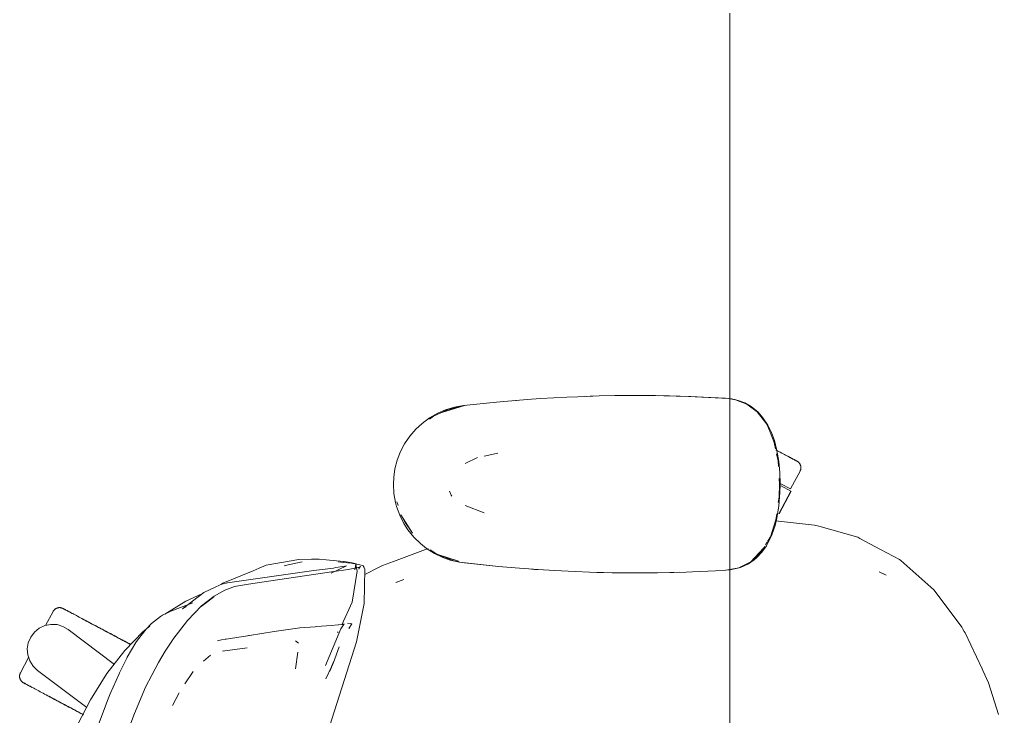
# Model space of a CAD drawing. Header units: millimetres. Extents: x 155927 to 326028, y -36033 to 97293.
# Drawn here: x 163580 to 164114, y 33345 to 33726 of the extents above; entities that cross this region are included whole.
import ezdxf

# ---------------------------------------------------------------- set-up
doc = ezdxf.new("R2010")
doc.units = ezdxf.units.MM
doc.header["$MEASUREMENT"] = 0
doc.layers.add('G-IMPT', color=8, linetype='CONTINUOUS', lineweight=9)
doc.layers.add('I-FURN', color=8, linetype='CONTINUOUS', lineweight=9)

msp = doc.modelspace()

# ---------------------------------------------------------------- linework, layer by layer
at = {"layer": 'G-IMPT'}
for p, q in [((163884.8, 33519.57), (163878.78, 33519.32)), ((163884.8, 33519.57), (163896.56, 33519.96)), ((163889.69, 33519.71), (163891.62, 33519.82)), ((163891.62, 33519.82), (163893.12, 33519.84)), ((163904.98, 33520.13), (163896.56, 33519.96)), ((163904.98, 33520.13), (163915.78, 33520.21)), ((163904.98, 33520.13), (163925.17, 33520.17)), ((163904.98, 33520.13), (163935, 33520.01)), ((163935, 33520.01), (163915.78, 33520.21)), ((163925.05, 33520.13), (163927.2, 33520.15)), ((163925.17, 33520.17), (163935, 33520.01)), ((163925.17, 33520.17), (163946.56, 33519.67)), ((163925.17, 33520.17), (163945.35, 33519.71)), ((163927.2, 33520.15), (163929.11, 33520.08)), ((163935, 33520.01), (163946.56, 33519.67)), ((163946.56, 33519.67), (163945.35, 33519.71)), ((163945.35, 33519.71), (163967.14, 33518.62)), ((163945.35, 33519.71), (163965.53, 33518.73)), ((163946.56, 33519.67), (163967.14, 33518.62)), ((163822.95, 33514.68), (163810.49, 33510.85)), ((163813.98, 33512.64), (163822.39, 33514.56)), ((163822.44, 33514.68), (163817.4, 33513.79)), ((163822.95, 33514.68), (163819.64, 33513.77)), ((163840.37, 33516.59), (163822.44, 33514.68)), ((163844.5, 33516.94), (163840.37, 33516.59)), ((163859.55, 33518.18), (163844.5, 33516.94)), ((163851.37, 33517.53), (163849.69, 33517.36)), ((163859.55, 33518.18), (163864.64, 33518.51)), ((163864.64, 33518.51), (163878.78, 33519.32)), ((163967.14, 33518.62), (163965.53, 33518.73)), ((163967.14, 33518.62), (163968.78, 33518.37)), ((163971, 33517.9), (163967.83, 33518.38)), ((163971.18, 33517.92), (163968.78, 33518.37)), ((163971, 33517.9), (163977.2, 33515.49)), ((163971.18, 33517.92), (163972.52, 33517.56)), ((163976.17, 33516.16), (163972.52, 33517.56)), ((163976.17, 33516.16), (163979.6, 33514.2)), ((163977.2, 33515.49), (163982.82, 33511.33)), ((163979.6, 33514.2), (163983.34, 33511.13)), ((163803.81, 33507.31), (163805.92, 33508.9)), ((163808.3, 33510.51), (163803.85, 33508)), ((163813.98, 33512.64), (163805.92, 33508.9)), ((163808.3, 33510.51), (163812.53, 33512.32)), ((163810.49, 33510.85), (163819.64, 33513.77)), ((163812.53, 33512.32), (163817.4, 33513.79)), ((163982.82, 33511.33), (163988.04, 33504.54)), ((163986.01, 33508.09), (163983.34, 33511.13)), ((163799.77, 33505), (163796.33, 33501.84)), ((163799.77, 33505), (163803.85, 33508)), ((163988.66, 33504.04), (163986.01, 33508.09)), ((163988.04, 33504.54), (163989.88, 33500.14)), ((163988.66, 33504.04), (163990.65, 33499.97)), ((163793.01, 33498), (163796.33, 33501.84)), ((163992.21, 33494.52), (163989.88, 33500.14)), ((163992.23, 33495.63), (163990.65, 33499.97)), ((163790.18, 33493.84), (163787.99, 33489.67)), ((163790.18, 33493.84), (163793.01, 33498)), ((163992.21, 33494.52), (163992.91, 33491.06)), ((163992.23, 33495.63), (163993.66, 33490.15)), ((163787.99, 33489.67), (163786.16, 33484.96)), ((163841.16, 33488.72), (163833.72, 33487.14)), ((163993.48, 33488.31), (163994.25, 33484.56)), ((163994.66, 33484.22), (163993.66, 33490.15)), ((163784.9, 33480.09), (163786.16, 33484.96)), ((163823.32, 33483.11), (163830.11, 33486.38)), ((163994.25, 33484.56), (163994.44, 33481.35)), ((163994.66, 33484.22), (163995.23, 33478.07)), ((163784.9, 33480.09), (163784.25, 33475.58)), ((163995.41, 33471.73), (163995.23, 33478.07)), ((163784.08, 33471.73), (163784.25, 33475.58)), ((163784.08, 33471.73), (163784.37, 33466.69)), ((163994.8, 33464.57), (163995.03, 33471.73)), ((163994.84, 33474.84), (163995.03, 33471.73)), ((163995.32, 33467.23), (163995.41, 33471.73)), ((163784.37, 33466.69), (163785.25, 33461.74)), ((163814.69, 33467.91), (163815.71, 33465.68)), ((163995.32, 33467.23), (163994.74, 33459.91)), ((163785.25, 33461.74), (163785.82, 33459.62)), ((163786.62, 33460.05), (163786, 33462.08)), ((163815.71, 33465.68), (163816, 33465.23)), ((163994.8, 33464.57), (163994.41, 33461.79)), ((163787.53, 33454.84), (163785.82, 33459.62)), ((163833.66, 33456.01), (163823.23, 33460.16)), ((163993.54, 33455.6), (163993.07, 33452.31)), ((163993.62, 33453.15), (163994.74, 33459.91)), ((163787.53, 33454.84), (163789.77, 33450.33)), ((163788.17, 33454.94), (163790.33, 33451.26)), ((163788.17, 33454.94), (163794.5, 33444.99)), ((163789.77, 33450.33), (163792.03, 33446.79)), ((163790.33, 33451.26), (163794.5, 33444.99)), ((163993.07, 33452.31), (163990.04, 33442.92)), ((163992.65, 33449.22), (163993.62, 33453.15)), ((163992.95, 33451.8), (164014.23, 33449.39)), ((163795.22, 33442.81), (163792.03, 33446.79)), ((163992.65, 33449.22), (163990.91, 33444.13)), ((164016.49, 33448.75), (164014.23, 33449.39)), ((164016.49, 33448.75), (164037.84, 33442.75)), ((163795.22, 33442.81), (163798.83, 33439.26)), ((163988.3, 33440), (163987.44, 33438.56)), ((163988.7, 33439.5), (163987.9, 33438.12)), ((163990.04, 33442.92), (163988.58, 33440.46)), ((163990.91, 33444.13), (163988.7, 33439.5)), ((164037.84, 33442.75), (164038.95, 33442.15)), ((164038.95, 33442.15), (164050.19, 33436.14)), ((163803.03, 33436.52), (163784.09, 33429.58)), ((163798.83, 33439.26), (163802.14, 33436.64)), ((163806.46, 33433.91), (163802.14, 33436.64)), ((163807.78, 33433.52), (163804.21, 33435.94)), ((163986.28, 33436.7), (163979.37, 33429.31)), ((163985.08, 33434.61), (163979.37, 33429.31)), ((163984.86, 33435.08), (163981.78, 33431.54)), ((163982.59, 33431.62), (163985.45, 33434.67)), ((163986.28, 33436.7), (163985, 33435.23)), ((163986.97, 33437.77), (163985.08, 33434.61)), ((163985.45, 33434.67), (163987.9, 33438.12)), ((164050.19, 33436.14), (164060.62, 33430.55)), ((163732.31, 33430.68), (163714.62, 33427.44)), ((163734.18, 33429.27), (163724.87, 33427.22)), ((163732.31, 33430.68), (163739.28, 33430.7)), ((163739.28, 33430.7), (163743.45, 33430.7)), ((163747.41, 33430.36), (163743.45, 33430.7)), ((163756.73, 33429.56), (163747.41, 33430.36)), ((163756.56, 33429.04), (163753.97, 33429.25)), ((163761.25, 33428.52), (163756.56, 33429.04)), ((163756.73, 33429.56), (163757.2, 33429.52)), ((163757.2, 33429.52), (163761.45, 33428.7)), ((163761.45, 33428.7), (163763.77, 33428.26)), ((163784.09, 33429.58), (163778.12, 33427.39)), ((163806.46, 33433.91), (163811.04, 33431.72)), ((163817.01, 33429.91), (163807.78, 33433.52)), ((163807.78, 33433.52), (163810.49, 33432.61)), ((163807.78, 33433.52), (163819.64, 33429.7)), ((163810.49, 33432.61), (163819.64, 33429.7)), ((163811.04, 33431.72), (163815.18, 33430.27)), ((163820.14, 33429.12), (163815.18, 33430.27)), ((163820.06, 33429.33), (163817.01, 33429.91)), ((163820.14, 33429.12), (163843.09, 33426.66)), ((163820.14, 33429.12), (163822.95, 33428.78)), ((163820.14, 33429.12), (163841.57, 33426.76)), ((163843.09, 33426.66), (163822.95, 33428.78)), ((163977.14, 33428.21), (163979.37, 33429.31)), ((163978.04, 33428.29), (163981.26, 33430.49)), ((163979.37, 33429.31), (163981.78, 33431.54)), ((163982.59, 33431.62), (163981.26, 33430.49)), ((164061.29, 33429.97), (164060.62, 33430.55)), ((164076.08, 33416.95), (164061.29, 33429.97)), ((163690.94, 33417.66), (163707.39, 33424.45)), ((163740.59, 33424.49), (163693.37, 33417.82)), ((163707.39, 33424.45), (163710.76, 33425.84)), ((163714.62, 33427.44), (163710.76, 33425.84)), ((163751.56, 33424.1), (163720.68, 33419.55)), ((163724.87, 33427.22), (163724.3, 33427.07)), ((163740.59, 33424.49), (163751.25, 33425.93)), ((163758.44, 33427.12), (163750.03, 33423.13)), ((163752.55, 33426.15), (163751.25, 33425.93)), ((163759.41, 33425.21), (163751.56, 33424.1)), ((163752.55, 33426.15), (163757.57, 33426.98)), ((163758.44, 33427.12), (163757.57, 33426.98)), ((163765.68, 33426.32), (163759.41, 33425.21)), ((163761.86, 33428.45), (163761.25, 33428.52)), ((163761.51, 33407.22), (163764.22, 33424.27)), ((163761.86, 33428.45), (163765.14, 33427.91)), ((163763.05, 33424.98), (163763.77, 33428.26)), ((163763.05, 33424.98), (163763.54, 33427.85)), ((163763.54, 33427.85), (163764.22, 33424.27)), ((163765.06, 33426.15), (163766.15, 33426.71)), ((163765.06, 33426.15), (163765.68, 33426.32)), ((163767, 33427.36), (163765.14, 33427.91)), ((163765.25, 33425.28), (163765.33, 33425.78)), ((163765.65, 33426.32), (163765.33, 33425.78)), ((163765.65, 33426.32), (163766.15, 33426.71)), ((163767, 33427.36), (163767.54, 33427.04)), ((163767.54, 33427.04), (163767.92, 33426.54)), ((163768.52, 33425.51), (163767.92, 33426.54)), ((163768.04, 33425.92), (163767.92, 33426.54)), ((163767.92, 33426.54), (163767.94, 33426.47)), ((163768.04, 33425.92), (163767.94, 33426.47)), ((163768.14, 33406.52), (163768.52, 33425.51)), ((163768.46, 33422.32), (163776.36, 33426.46)), ((163776.36, 33426.46), (163778.12, 33427.39)), ((163841.57, 33426.76), (163852.97, 33425.78)), ((163863.26, 33425.05), (163852.97, 33425.78)), ((163861.22, 33425.19), (163859.8, 33425.32)), ((163861.22, 33425.19), (163863.12, 33425.1)), ((163863.26, 33425.05), (163872.13, 33424.49)), ((163883.44, 33423.95), (163872.13, 33424.49)), ((163883.44, 33423.95), (163891.31, 33423.65)), ((163903.62, 33423.36), (163891.31, 33423.65)), ((163895.19, 33423.57), (163896.84, 33423.5)), ((163896.84, 33423.5), (163898.92, 33423.5)), ((163903.62, 33423.36), (163909.09, 33423.29)), ((163923.81, 33423.28), (163909.09, 33423.29)), ((163928.32, 33423.33), (163923.81, 33423.28)), ((163928.32, 33423.33), (163943.99, 33423.71)), ((163935.04, 33423.51), (163937.26, 33423.51)), ((163940.59, 33423.65), (163937.26, 33423.51)), ((163943.99, 33423.71), (163947.53, 33423.83)), ((163960.09, 33424.45), (163947.53, 33423.83)), ((163960.09, 33424.45), (163965.76, 33424.73)), ((163967.83, 33425.16), (163965.53, 33424.73)), ((163965.76, 33424.73), (163967.83, 33424.99)), ((163972.88, 33426.1), (163967.83, 33425.16)), ((163967.83, 33424.99), (163969.76, 33425.23)), ((163969.76, 33425.23), (163973.72, 33426.3)), ((163977.14, 33428.21), (163972.88, 33426.1)), ((163978.04, 33428.29), (163973.72, 33426.3)), ((164051.03, 33423.12), (164049.43, 33423.9)), ((164053.32, 33421.94), (164049.43, 33423.9)), ((163720.68, 33419.55), (163704.91, 33417.15)), ((163785.4, 33417.98), (163789.86, 33419.62)), ((163785.4, 33417.98), (163785.98, 33418.24)), ((163789.86, 33419.62), (163785.98, 33418.24)), ((164053.32, 33421.94), (164051.03, 33423.12)), ((163668.79, 33403.62), (163680.5, 33412.56)), ((163687.02, 33415.6), (163680.5, 33412.56)), ((163686.2, 33410.6), (163692.03, 33413.89)), ((163687.02, 33415.6), (163690.38, 33417.17)), ((163689.77, 33416.89), (163690.94, 33417.66)), ((163693.37, 33417.82), (163690.38, 33417.17)), ((163692.03, 33413.89), (163692.45, 33414.1)), ((163697.24, 33415.85), (163692.45, 33414.1)), ((163697.24, 33415.85), (163704.91, 33417.15)), ((164076.08, 33416.95), (164079.34, 33414.08)), ((164080.06, 33413.11), (164079.34, 33414.08)), ((164094.63, 33393.62), (164080.06, 33413.11)), ((163670.68, 33407.91), (163659.23, 33400.79)), ((163679.31, 33411.89), (163670.68, 33407.91)), ((163679.02, 33404.88), (163685.97, 33410.27)), ((163679.02, 33404.88), (163682.59, 33407.68)), ((163686.2, 33410.6), (163679.23, 33405.18)), ((163685.97, 33410.27), (163682.59, 33407.68)), ((163761.51, 33407.22), (163755.9, 33394.87)), ((163660.31, 33401.27), (163662.54, 33402.35)), ((163674.45, 33406.85), (163662.54, 33402.35)), ((163668.79, 33403.62), (163670.82, 33404.78)), ((163671.5, 33397.28), (163679.23, 33405.18)), ((163768.14, 33406.52), (163763.94, 33385.57)), ((163656.74, 33399.48), (163651.88, 33395.62)), ((163656.74, 33399.48), (163657.88, 33400.1)), ((163657.88, 33400.1), (163660.31, 33401.27)), ((163671.5, 33397.28), (163663.47, 33386.84)), ((163648.98, 33392.6), (163644.27, 33386.47)), ((163647.31, 33391.18), (163650.98, 33394.18)), ((163651.88, 33395.62), (163648.98, 33392.6)), ((163718.85, 33391.21), (163705.5, 33389.09)), ((163718.85, 33391.21), (163732.92, 33393.24)), ((163733, 33393.25), (163732.92, 33393.24)), ((163733, 33393.25), (163741.25, 33393.87)), ((163741.25, 33393.87), (163742.23, 33393.94)), ((163742.23, 33393.94), (163750.09, 33394.5)), ((163755.4, 33392.72), (163746.97, 33372.74)), ((163750.09, 33394.5), (163753.97, 33394.8)), ((163754.05, 33394.8), (163753.97, 33394.8)), ((163754.05, 33394.8), (163756.43, 33395.1)), ((163757.16, 33395.39), (163755.4, 33392.72)), ((163756.44, 33395.1), (163756.43, 33395.1)), ((163756.44, 33395.1), (163757.16, 33395.39)), ((163759.08, 33395.86), (163760.43, 33395.69)), ((163759.78, 33392.93), (163761.3, 33395.42)), ((163761.37, 33395.4), (163759.78, 33392.93)), ((163761.3, 33395.42), (163759.82, 33392.95)), ((163760.43, 33395.69), (163761.3, 33395.42)), ((163761.37, 33395.4), (163761.3, 33395.42)), ((164094.63, 33393.62), (164095.09, 33392.84)), ((164095.09, 33392.84), (164096.03, 33391.27)), ((164096.45, 33390.56), (164096.03, 33391.27)), ((163647.31, 33391.18), (163637.35, 33380.88)), ((163644.27, 33386.47), (163643.4, 33385.18)), ((163659.42, 33380.49), (163663.31, 33386.59)), ((163663.31, 33386.59), (163663.47, 33386.84)), ((163688.04, 33386.16), (163690.2, 33386.62)), ((163690.2, 33386.62), (163692.19, 33387.04)), ((163692.65, 33387.11), (163692.19, 33387.04)), ((163704.38, 33388.92), (163692.65, 33387.11)), ((163704.38, 33388.92), (163704.99, 33389.01)), ((163705.5, 33389.09), (163704.99, 33389.01)), ((163732.26, 33384.86), (163730.62, 33386.14)), ((163753.95, 33391), (163753.51, 33390.73)), ((164096.45, 33390.56), (164105.72, 33370.92)), ((163627.55, 33368.28), (163637.35, 33380.88)), ((163638.67, 33377.18), (163643.4, 33385.18)), ((163704.08, 33382.24), (163690.72, 33380.46)), ((163690.72, 33380.46), (163691.19, 33380.6)), ((163747.95, 33335.33), (163763.94, 33385.57)), ((163751.26, 33374.38), (163754.52, 33382.85)), ((163638.36, 33376.58), (163634.36, 33368.57)), ((163638.36, 33376.58), (163638.67, 33377.18)), ((163659.42, 33380.49), (163655.66, 33374.26)), ((163680.22, 33374.96), (163684.13, 33378.3)), ((163731.91, 33379.91), (163730.51, 33370.75)), ((163731.91, 33379.91), (163731.87, 33379.56)), ((163652.09, 33367.47), (163655.66, 33374.26)), ((163750.24, 33372), (163747.19, 33365.29)), ((163751.27, 33374.59), (163749.24, 33369.47)), ((163749.25, 33369.48), (163751.27, 33374.59)), ((163751.26, 33374.38), (163749.25, 33369.48)), ((164105.72, 33370.92), (164106.15, 33370)), ((164109.34, 33363.24), (164106.15, 33370)), ((163618.57, 33353.99), (163627.55, 33368.28)), ((163634.14, 33368.13), (163629.37, 33357.17)), ((163634.14, 33368.13), (163634.36, 33368.57)), ((163652.09, 33367.47), (163648.7, 33360.74)), ((163673.95, 33368.33), (163670.45, 33363.19)), ((163673.95, 33368.33), (163674.7, 33369.43)), ((163642.52, 33346.52), (163648.7, 33360.74)), ((163670.45, 33363.19), (163670.06, 33362.62)), ((164109.34, 33363.24), (164114.66, 33345.96)), ((163611.48, 33340.21), (163618.57, 33353.99)), ((163629.37, 33357.17), (163627.89, 33353.49)), ((163666.92, 33357.72), (163663.38, 33350.75)), ((163622.29, 33338.42), (163627.89, 33353.49)), ((163637.06, 33331.64), (163642.52, 33346.52))]:
    msp.add_line(p, q, dxfattribs=at)
at = {"layer": 'I-FURN'}
for p, q in [((163967.83, 34236.19), (163967.83, 32636.19)), ((163967.83, 32636.19), (163967.83, 34236.19)), ((163993.89, 33490.03), (163993.05, 33490.48)), ((163994.7, 33489.6), (163993.89, 33490.03)), ((163995.49, 33489.18), (163994.7, 33489.6)), ((163996.25, 33488.78), (163995.49, 33489.18)), ((163996.98, 33488.39), (163996.25, 33488.78)), ((163997.69, 33488.01), (163996.98, 33488.39)), ((163998.37, 33487.65), (163997.69, 33488.01)), ((163999.02, 33487.31), (163998.37, 33487.65)), ((163999.63, 33486.98), (163999.02, 33487.31)), ((164000.22, 33486.67), (163999.63, 33486.98)), ((163999.91, 33486.83), (164000.48, 33486.53)), ((164000.77, 33486.37), (164000.22, 33486.67)), ((164000.48, 33486.53), (164001.01, 33486.25)), ((164001.29, 33486.1), (164000.77, 33486.37)), ((164001.01, 33486.25), (164001.51, 33485.98)), ((164001.77, 33485.84), (164001.29, 33486.1)), ((164001.51, 33485.98), (164001.98, 33485.73)), ((164002.21, 33485.61), (164001.77, 33485.84)), ((164001.98, 33485.73), (164002.41, 33485.5)), ((164002.62, 33485.39), (164002.21, 33485.61)), ((164002.41, 33485.5), (164002.8, 33485.29)), ((164003, 33485.19), (164002.62, 33485.39)), ((164002.8, 33485.29), (164003.16, 33485.1)), ((164003.33, 33485.01), (164003, 33485.19)), ((164003.16, 33485.1), (164003.47, 33484.94)), ((164003.63, 33484.85), (164003.33, 33485.01)), ((164003.47, 33484.94), (164003.75, 33484.79)), ((164003.89, 33484.72), (164003.63, 33484.85)), ((164003.75, 33484.79), (164003.99, 33484.66)), ((164004.11, 33484.6), (164003.89, 33484.72)), ((164003.99, 33484.66), (164004.19, 33484.55)), ((164004.29, 33484.5), (164004.11, 33484.6)), ((164004.19, 33484.55), (164004.36, 33484.47)), ((164004.43, 33484.43), (164004.29, 33484.5)), ((164004.36, 33484.47), (164004.48, 33484.4)), ((164004.53, 33484.38), (164004.43, 33484.43)), ((164004.48, 33484.4), (164004.56, 33484.36)), ((164004.59, 33484.34), (164004.53, 33484.38)), ((164004.56, 33484.36), (164004.6, 33484.34)), ((164004.61, 33484.33), (164004.59, 33484.34)), ((164004.6, 33484.34), (164004.61, 33484.33)), ((164004.61, 33484.33), (164004.75, 33484.25)), ((164004.75, 33484.25), (164004.89, 33484.17)), ((164004.89, 33484.17), (164005.02, 33484.08)), ((164005.02, 33484.08), (164005.15, 33483.99)), ((164005.15, 33483.99), (164005.28, 33483.89)), ((164005.28, 33483.89), (164005.4, 33483.78)), ((164005.4, 33483.78), (164005.52, 33483.67)), ((164005.52, 33483.67), (164005.63, 33483.56)), ((164005.63, 33483.56), (164005.74, 33483.44)), ((164005.74, 33483.44), (164005.84, 33483.31)), ((164005.84, 33483.31), (164005.94, 33483.19)), ((164005.94, 33483.19), (164006.04, 33483.06)), ((164006.04, 33483.06), (164006.13, 33482.92)), ((164006.13, 33482.92), (164006.21, 33482.78)), ((164006.21, 33482.78), (164006.29, 33482.64)), ((164006.29, 33482.64), (164006.36, 33482.5)), ((164006.36, 33482.5), (164006.42, 33482.35)), ((164006.42, 33482.35), (164006.49, 33482.2)), ((164006.49, 33482.2), (164006.54, 33482.05)), ((164006.54, 33482.05), (164006.59, 33481.9)), ((164001.12, 33469.2), (164006.27, 33478.88)), ((164006.29, 33478.92), (164006.27, 33478.88)), ((164006.37, 33479.06), (164006.29, 33478.92)), ((164006.43, 33479.21), (164006.37, 33479.06)), ((164006.49, 33479.36), (164006.43, 33479.21)), ((164006.54, 33479.51), (164006.49, 33479.36)), ((164006.59, 33479.67), (164006.54, 33479.51)), ((164006.59, 33481.9), (164006.63, 33481.74)), ((164006.63, 33479.82), (164006.59, 33479.67)), ((164006.63, 33481.74), (164006.66, 33481.58)), ((164006.67, 33479.98), (164006.63, 33479.82)), ((164006.66, 33481.58), (164006.69, 33481.42)), ((164006.7, 33480.14), (164006.67, 33479.98)), ((164006.69, 33481.42), (164006.72, 33481.26)), ((164006.72, 33480.3), (164006.7, 33480.14)), ((164006.72, 33481.26), (164006.73, 33481.1)), ((164006.73, 33480.46), (164006.72, 33480.3)), ((164006.73, 33481.1), (164006.74, 33480.94)), ((164006.74, 33480.62), (164006.73, 33480.46)), ((164006.74, 33480.94), (164006.75, 33480.78)), ((164006.75, 33480.78), (164006.74, 33480.62)), ((163995.5, 33472.19), (164001.12, 33469.2)), ((164001.31, 33467.97), (163994.74, 33455.6)), ((163994.91, 33455.51), (164001.48, 33467.87)), ((163996.02, 33470.78), (164001.31, 33467.97)), ((163994.74, 33455.6), (163994.64, 33455.65)), ((163598.08, 33402.14), (163594.04, 33394.56)), ((163598.08, 33402.14), (163598.16, 33402.29)), ((163598.16, 33402.29), (163598.24, 33402.42)), ((163598.24, 33402.42), (163598.33, 33402.56)), ((163598.33, 33402.56), (163598.42, 33402.69)), ((163598.42, 33402.69), (163598.52, 33402.81)), ((163598.52, 33402.81), (163598.63, 33402.94)), ((163598.63, 33402.94), (163598.74, 33403.05)), ((163598.74, 33403.05), (163598.85, 33403.17)), ((163598.85, 33403.17), (163598.97, 33403.28)), ((163598.97, 33403.28), (163599.09, 33403.38)), ((163599.09, 33403.38), (163599.22, 33403.48)), ((163599.22, 33403.48), (163599.35, 33403.57)), ((163599.35, 33403.57), (163599.49, 33403.66)), ((163599.49, 33403.66), (163599.63, 33403.75)), ((163599.63, 33403.75), (163599.77, 33403.82)), ((163599.77, 33403.82), (163599.91, 33403.9)), ((163599.91, 33403.9), (163600.06, 33403.96)), ((163600.06, 33403.96), (163600.21, 33404.02)), ((163600.21, 33404.02), (163600.36, 33404.08)), ((163600.36, 33404.08), (163600.51, 33404.12)), ((163600.51, 33404.12), (163600.67, 33404.17)), ((163600.67, 33404.17), (163600.83, 33404.2)), ((163600.83, 33404.2), (163600.98, 33404.23)), ((163600.98, 33404.23), (163601.14, 33404.25)), ((163601.14, 33404.25), (163601.3, 33404.27)), ((163601.3, 33404.27), (163601.47, 33404.28)), ((163601.47, 33404.28), (163601.63, 33404.28)), ((163601.63, 33404.28), (163601.79, 33404.28)), ((163601.79, 33404.28), (163601.95, 33404.27)), ((163601.95, 33404.27), (163602.11, 33404.26)), ((163602.11, 33404.26), (163602.27, 33404.23)), ((163602.27, 33404.23), (163602.43, 33404.2)), ((163602.43, 33404.2), (163602.58, 33404.17)), ((163602.58, 33404.17), (163602.74, 33404.13)), ((163602.74, 33404.13), (163602.89, 33404.08)), ((163602.89, 33404.08), (163603.05, 33404.03)), ((163603.05, 33404.03), (163603.2, 33403.97)), ((163603.2, 33403.97), (163603.34, 33403.9)), ((163603.34, 33403.9), (163603.49, 33403.83)), ((163603.49, 33403.83), (163603.53, 33403.81)), ((163603.53, 33403.81), (163603.55, 33403.8)), ((163603.57, 33403.79), (163603.53, 33403.81)), ((163603.53, 33403.81), (163603.53, 33403.81)), ((163603.55, 33403.8), (163603.61, 33403.77)), ((163603.66, 33403.74), (163603.57, 33403.79)), ((163603.61, 33403.77), (163603.71, 33403.72)), ((163603.78, 33403.68), (163603.66, 33403.74)), ((163603.71, 33403.72), (163603.85, 33403.64)), ((163603.94, 33403.59), (163603.78, 33403.68)), ((163603.85, 33403.64), (163604.03, 33403.54)), ((163604.14, 33403.48), (163603.94, 33403.59)), ((163604.03, 33403.54), (163604.25, 33403.43)), ((163604.38, 33403.36), (163604.14, 33403.48)), ((163604.25, 33403.43), (163604.51, 33403.29)), ((163604.66, 33403.21), (163604.38, 33403.36)), ((163604.51, 33403.29), (163604.8, 33403.13)), ((163604.98, 33403.04), (163604.66, 33403.21)), ((163604.8, 33403.13), (163605.14, 33402.95)), ((163605.34, 33402.85), (163604.98, 33403.04)), ((163605.14, 33402.95), (163605.51, 33402.76)), ((163605.73, 33402.64), (163605.34, 33402.85)), ((163605.51, 33402.76), (163605.92, 33402.54)), ((163606.16, 33402.41), (163605.73, 33402.64)), ((163605.92, 33402.54), (163606.37, 33402.3)), ((163606.62, 33402.16), (163606.16, 33402.41)), ((163606.37, 33402.3), (163606.85, 33402.04)), ((163607.12, 33401.9), (163606.62, 33402.16)), ((163606.85, 33402.04), (163607.37, 33401.77)), ((163607.66, 33401.61), (163607.12, 33401.9)), ((163607.37, 33401.77), (163607.92, 33401.48)), ((163608.23, 33401.31), (163607.66, 33401.61)), ((163607.92, 33401.48), (163608.5, 33401.17)), ((163608.83, 33400.99), (163608.23, 33401.31)), ((163609.46, 33400.65), (163608.83, 33400.99)), ((163610.13, 33400.3), (163609.46, 33400.65)), ((163610.82, 33399.93), (163610.13, 33400.3)), ((163611.54, 33399.55), (163610.82, 33399.93)), ((163612.29, 33399.15), (163611.54, 33399.55)), ((163613.07, 33398.74), (163612.29, 33399.15)), ((163613.87, 33398.31), (163613.07, 33398.74)), ((163614.7, 33397.87), (163613.87, 33398.31)), ((163614.25, 33398.11), (163615.08, 33397.67)), ((163615.54, 33397.42), (163614.7, 33397.87)), ((163615.08, 33397.67), (163615.94, 33397.21)), ((163616.41, 33396.96), (163615.54, 33397.42)), ((163615.94, 33397.21), (163616.82, 33396.75)), ((163617.3, 33396.49), (163616.41, 33396.96)), ((163616.82, 33396.75), (163617.71, 33396.27)), ((163587.92, 33390.9), (163590.54, 33393.03)), ((163590.54, 33393.03), (163593.59, 33394.47)), ((163593.59, 33394.47), (163596.89, 33395.14)), ((163596.89, 33395.14), (163600.26, 33395)), ((163600.26, 33395), (163603.5, 33394.06)), ((163603.5, 33394.06), (163606.42, 33392.37)), ((163606.42, 33392.37), (163631.74, 33373.29)), ((163618.2, 33396.01), (163617.3, 33396.49)), ((163617.71, 33396.27), (163618.63, 33395.78)), ((163619.13, 33395.52), (163618.2, 33396.01)), ((163618.63, 33395.78), (163619.56, 33395.29)), ((163620.06, 33395.02), (163619.13, 33395.52)), ((163619.56, 33395.29), (163620.5, 33394.79)), ((163621.02, 33394.51), (163620.06, 33395.02)), ((163620.5, 33394.79), (163621.46, 33394.28)), ((163621.98, 33394), (163621.02, 33394.51)), ((163621.46, 33394.28), (163622.43, 33393.76)), ((163622.95, 33393.48), (163621.98, 33394)), ((163622.43, 33393.76), (163623.4, 33393.24)), ((163623.94, 33392.96), (163622.95, 33393.48)), ((163623.4, 33393.24), (163624.39, 33392.72)), ((163624.93, 33392.43), (163623.94, 33392.96)), ((163624.39, 33392.72), (163625.39, 33392.19)), ((163625.92, 33391.9), (163624.93, 33392.43)), ((163625.39, 33392.19), (163626.39, 33391.66)), ((163626.93, 33391.37), (163625.92, 33391.9)), ((163626.39, 33391.66), (163627.39, 33391.12)), ((163627.93, 33390.84), (163626.93, 33391.37)), ((163584.57, 33385.1), (163585.89, 33388.2)), ((163585.89, 33388.2), (163587.92, 33390.9)), ((163627.39, 33391.12), (163628.39, 33390.59)), ((163628.94, 33390.3), (163627.93, 33390.84)), ((163628.39, 33390.59), (163629.4, 33390.06)), ((163629.94, 33389.77), (163628.94, 33390.3)), ((163629.4, 33390.06), (163630.4, 33389.52)), ((163630.94, 33389.23), (163629.94, 33389.77)), ((163630.4, 33389.52), (163631.4, 33388.99)), ((163631.94, 33388.7), (163630.94, 33389.23)), ((163631.4, 33388.99), (163632.4, 33388.46)), ((163632.94, 33388.17), (163631.94, 33388.7)), ((163632.4, 33388.46), (163633.39, 33387.93)), ((163633.92, 33387.65), (163632.94, 33388.17)), ((163633.39, 33387.93), (163634.38, 33387.41)), ((163634.9, 33387.13), (163633.92, 33387.65)), ((163634.38, 33387.41), (163635.35, 33386.89)), ((163635.87, 33386.61), (163634.9, 33387.13)), ((163635.35, 33386.89), (163636.31, 33386.38)), ((163636.83, 33386.1), (163635.87, 33386.61)), ((163636.31, 33386.38), (163637.27, 33385.87)), ((163637.77, 33385.6), (163636.83, 33386.1)), ((163637.27, 33385.87), (163638.2, 33385.37)), ((163584.02, 33381.77), (163584.57, 33385.1)), ((163584.29, 33378.41), (163584.02, 33381.77)), ((163638.7, 33385.11), (163637.77, 33385.6)), ((163638.2, 33385.37), (163639.13, 33384.88)), ((163639.62, 33384.62), (163638.7, 33385.11)), ((163639.13, 33384.88), (163640.03, 33384.4)), ((163640.51, 33384.15), (163639.62, 33384.62)), ((163584.74, 33377.06), (163580.27, 33368.65)), ((163585.35, 33375.21), (163584.29, 33378.41)), ((163587.15, 33372.36), (163585.35, 33375.21)), ((163589.58, 33370.02), (163587.15, 33372.36)), ((163616.64, 33349.62), (163589.58, 33370.02)), ((163579.79, 33366.75), (163579.8, 33366.91)), ((163579.8, 33366.58), (163579.79, 33366.75)), ((163579.8, 33366.91), (163579.81, 33367.07)), ((163579.81, 33366.42), (163579.8, 33366.58)), ((163579.81, 33367.07), (163579.82, 33367.23)), ((163579.82, 33366.26), (163579.81, 33366.42)), ((163579.82, 33367.23), (163579.84, 33367.39)), ((163579.85, 33366.1), (163579.82, 33366.26)), ((163579.84, 33367.39), (163579.87, 33367.55)), ((163579.88, 33365.95), (163579.85, 33366.1)), ((163579.87, 33367.55), (163579.91, 33367.7)), ((163579.91, 33365.79), (163579.88, 33365.95)), ((163579.91, 33367.7), (163579.95, 33367.86)), ((163579.95, 33365.63), (163579.91, 33365.79)), ((163579.95, 33367.86), (163580, 33368.01)), ((163580, 33365.48), (163579.95, 33365.63)), ((163580, 33368.01), (163580.05, 33368.17)), ((163580.05, 33365.33), (163580, 33365.48)), ((163580.05, 33368.17), (163580.11, 33368.32)), ((163580.11, 33365.18), (163580.05, 33365.33)), ((163580.11, 33368.32), (163580.17, 33368.46)), ((163580.18, 33365.03), (163580.11, 33365.18)), ((163580.17, 33368.46), (163580.24, 33368.61)), ((163580.25, 33364.89), (163580.18, 33365.03)), ((163580.24, 33368.61), (163580.27, 33368.65)), ((163580.33, 33364.74), (163580.25, 33364.89)), ((163580.41, 33364.61), (163580.33, 33364.74)), ((163580.5, 33364.47), (163580.41, 33364.61)), ((163580.6, 33364.34), (163580.5, 33364.47)), ((163580.7, 33364.21), (163580.6, 33364.34)), ((163580.8, 33364.09), (163580.7, 33364.21)), ((163580.91, 33363.97), (163580.8, 33364.09)), ((163581.02, 33363.86), (163580.91, 33363.97)), ((163581.14, 33363.75), (163581.02, 33363.86)), ((163581.26, 33363.64), (163581.14, 33363.75)), ((163581.39, 33363.54), (163581.26, 33363.64)), ((163581.52, 33363.45), (163581.39, 33363.54)), ((163581.65, 33363.36), (163581.52, 33363.45)), ((163581.79, 33363.27), (163581.65, 33363.36)), ((163581.93, 33363.2), (163581.79, 33363.27)), ((163581.94, 33363.19), (163581.93, 33363.2)), ((163581.93, 33363.2), (163581.95, 33363.19)), ((163581.98, 33363.17), (163581.94, 33363.19)), ((163581.95, 33363.19), (163582.01, 33363.15)), ((163582.06, 33363.13), (163581.98, 33363.17)), ((163582.01, 33363.15), (163582.11, 33363.1)), ((163582.18, 33363.06), (163582.06, 33363.13)), ((163582.11, 33363.1), (163582.25, 33363.03)), ((163582.34, 33362.98), (163582.18, 33363.06)), ((163582.25, 33363.03), (163582.43, 33362.93)), ((163582.55, 33362.87), (163582.34, 33362.98)), ((163582.43, 33362.93), (163582.65, 33362.81)), ((163582.79, 33362.74), (163582.55, 33362.87)), ((163582.65, 33362.81), (163582.91, 33362.68)), ((163583.07, 33362.59), (163582.79, 33362.74)), ((163582.91, 33362.68), (163583.21, 33362.52)), ((163583.38, 33362.42), (163583.07, 33362.59)), ((163583.21, 33362.52), (163583.54, 33362.34)), ((163583.74, 33362.23), (163583.38, 33362.42)), ((163583.54, 33362.34), (163583.92, 33362.14)), ((163584.13, 33362.03), (163583.74, 33362.23)), ((163583.92, 33362.14), (163584.33, 33361.92)), ((163584.56, 33361.8), (163584.13, 33362.03)), ((163584.33, 33361.92), (163584.77, 33361.69)), ((163585.03, 33361.55), (163584.56, 33361.8)), ((163584.77, 33361.69), (163585.25, 33361.43)), ((163585.53, 33361.28), (163585.03, 33361.55)), ((163585.25, 33361.43), (163585.77, 33361.15)), ((163586.06, 33361), (163585.53, 33361.28)), ((163585.77, 33361.15), (163586.32, 33360.86)), ((163586.63, 33360.7), (163586.06, 33361)), ((163586.32, 33360.86), (163586.91, 33360.55)), ((163586.91, 33360.55), (163587.52, 33360.22)), ((163587.52, 33360.22), (163588.17, 33359.88)), ((163588.17, 33359.88), (163588.85, 33359.52)), ((163588.85, 33359.52), (163589.56, 33359.14)), ((163589.56, 33359.14), (163590.29, 33358.75)), ((163590.29, 33358.75), (163591.05, 33358.35)), ((163591.05, 33358.35), (163591.84, 33357.93)), ((163591.84, 33357.93), (163592.65, 33357.5)), ((163592.65, 33357.5), (163593.49, 33357.05)), ((163593.49, 33357.05), (163594.34, 33356.6)), ((163594.34, 33356.6), (163595.22, 33356.13)), ((163595.22, 33356.13), (163596.12, 33355.65)), ((163596.61, 33355.39), (163595.7, 33355.87)), ((163596.12, 33355.65), (163597.03, 33355.17)), ((163597.53, 33354.9), (163596.61, 33355.39)), ((163597.03, 33355.17), (163597.96, 33354.67)), ((163598.47, 33354.4), (163597.53, 33354.9)), ((163597.96, 33354.67), (163598.9, 33354.17)), ((163599.42, 33353.9), (163598.47, 33354.4)), ((163598.9, 33354.17), (163599.86, 33353.66)), ((163600.38, 33353.38), (163599.42, 33353.9)), ((163599.86, 33353.66), (163600.83, 33353.15)), ((163601.36, 33352.87), (163600.38, 33353.38)), ((163600.83, 33353.15), (163601.81, 33352.63)), ((163602.34, 33352.34), (163601.36, 33352.87)), ((163601.81, 33352.63), (163602.8, 33352.1)), ((163603.33, 33351.82), (163602.34, 33352.34)), ((163602.8, 33352.1), (163603.79, 33351.57)), ((163604.33, 33351.29), (163603.33, 33351.82)), ((163603.79, 33351.57), (163604.79, 33351.04)), ((163605.33, 33350.75), (163604.33, 33351.29)), ((163604.79, 33351.04), (163605.79, 33350.51)), ((163606.33, 33350.22), (163605.33, 33350.75)), ((163605.79, 33350.51), (163606.8, 33349.97)), ((163607.34, 33349.69), (163606.33, 33350.22)), ((163606.8, 33349.97), (163607.8, 33349.44)), ((163608.35, 33349.15), (163607.34, 33349.69)), ((163607.8, 33349.44), (163608.81, 33348.91)), ((163609.35, 33348.62), (163608.35, 33349.15)), ((163608.81, 33348.91), (163609.81, 33348.37)), ((163610.35, 33348.09), (163609.35, 33348.62)), ((163609.81, 33348.37), (163610.81, 33347.84)), ((163611.34, 33347.56), (163610.35, 33348.09)), ((163610.81, 33347.84), (163611.8, 33347.32)), ((163612.33, 33347.03), (163611.34, 33347.56)), ((163611.8, 33347.32), (163612.78, 33346.79)), ((163613.31, 33346.51), (163612.33, 33347.03)), ((163612.78, 33346.79), (163613.75, 33346.28)), ((163614.28, 33346), (163613.31, 33346.51)), ((163613.75, 33346.28), (163614.72, 33345.76))]:
    msp.add_line(p, q, dxfattribs=at)

doc.saveas('drawing.dxf')
